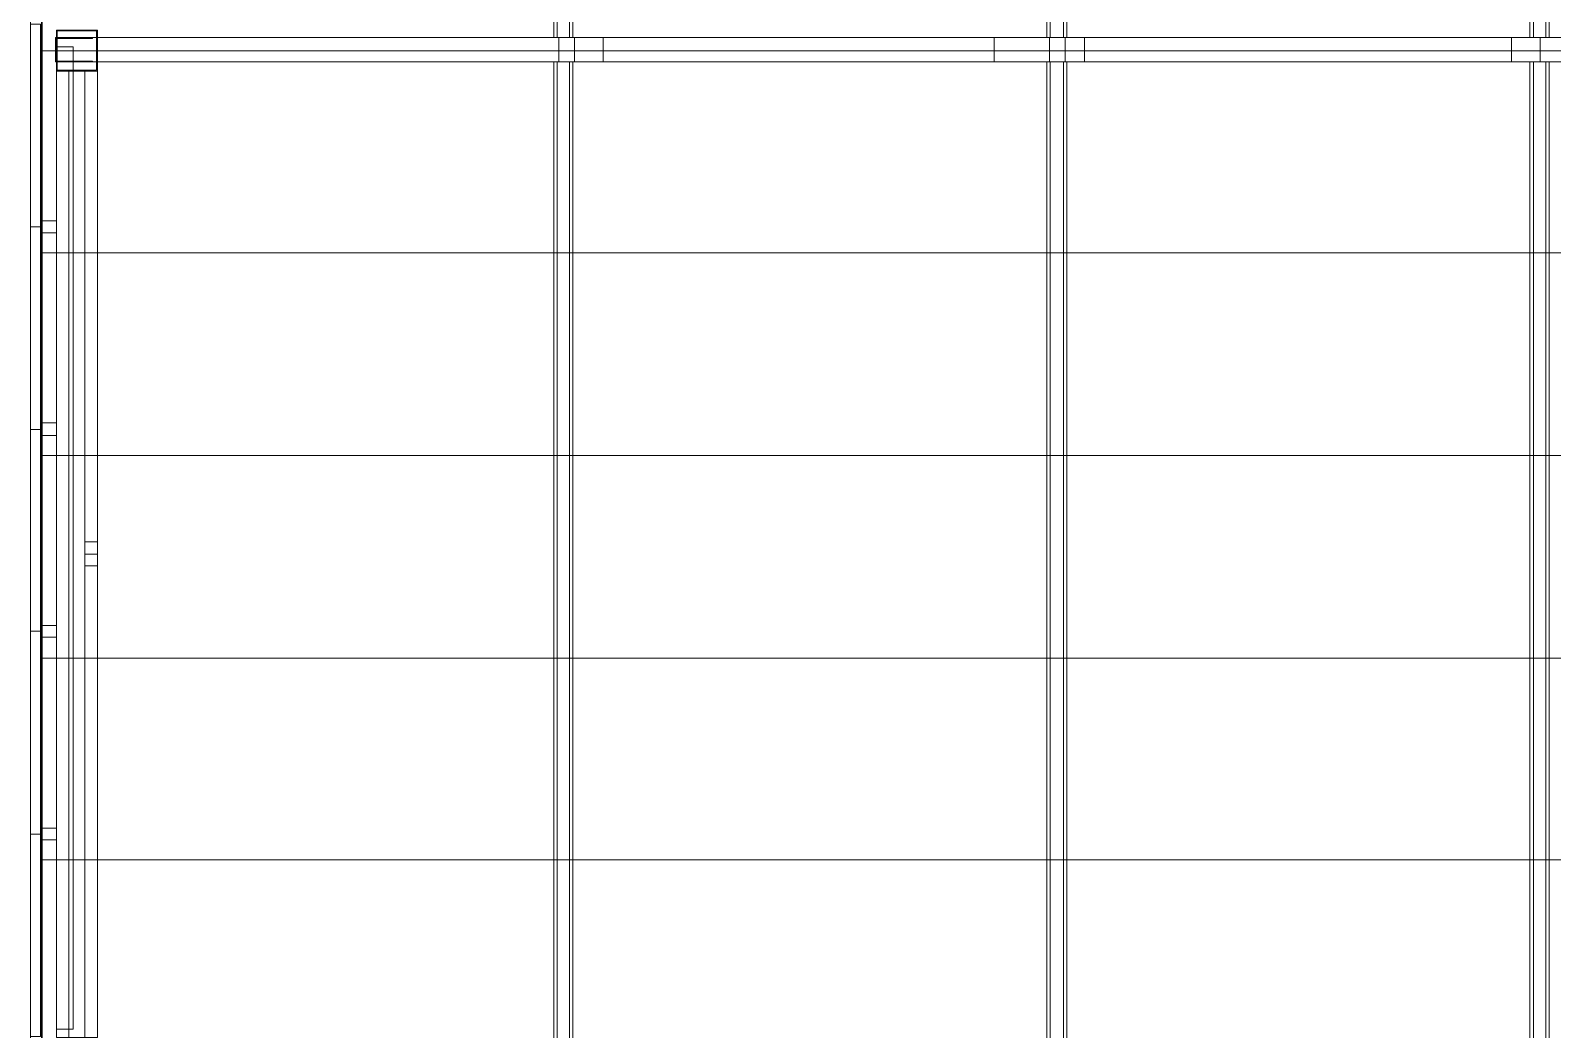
# Model space of a CAD drawing. Header units: centimetres. Extents: x 2816 to 28192, y 2553 to 18332.
# Drawn here: x 6725 to 8636, y 9210 to 10464 of the extents above; entities that cross this region are included whole.
import ezdxf

# ---------------------------------------------------------------- set-up
doc = ezdxf.new("R2010")
doc.units = ezdxf.units.CM
for name, color, linetype in [('PDF_Kaprijatat', 7, 'Continuous'), ('PDF_Paneli', 30, 'Continuous'), ('PDF_Shtyllat e Paneleve', 7, 'Continuous'), ('PDF_Themeli', 7, 'Continuous'), ('PDF_Trajet', 7, 'Continuous')]:
    doc.layers.add(name, color=color, linetype=linetype)
doc.layers.add('PDF_Panel Kulmii', color=7, linetype='Continuous', true_color=0xfafafa)
doc.layers.add('PDF_Shtyllat', color=7, linetype='Continuous', true_color=0xfafafa)

msp = doc.modelspace()

# ---------------------------------------------------------------- linework, layer by layer
at = {"layer": 'PDF_Kaprijatat', "lineweight": 0}
for points in [[(7382.2, 11688), (7386.4, 11688), (7386.4, 10455.1), (7382.2, 10455.1)], [(7402.2, 11688), (7382.2, 11688), (7382.2, 10455.1), (7402.2, 10455.1)], [(7406.4, 11688), (7402.2, 11688), (7402.2, 10455.1), (7406.4, 10455.1), (7406.4, 11688)], [(8001.3, 11688), (8005.5, 11688), (8005.5, 10455.1), (8001.3, 10455.1)], [(8022.3, 11688), (8001.3, 11688), (8001.3, 10455.1), (8022.3, 10455.1)], [(8026.5, 11688), (8022.3, 11688), (8022.3, 10455.1), (8026.5, 10455.1), (8026.5, 11688)], [(8607.7, 11688), (8612, 11688), (8612, 10455.1), (8607.7, 10455.1)], [(8627.7, 11688), (8607.7, 11688), (8607.7, 10455.1), (8627.7, 10455.1)], [(8631.9, 11688), (8627.7, 11688), (8627.7, 10455.1), (8631.9, 10455.1), (8631.9, 11688)], [(6803.1, 10424.6), (6803.1, 10425.6), (6756.8, 10425.6), (6756.8, 10454), (6803.1, 10454), (6803.1, 10455.1)], [(6756.8, 10424.6), (6756.8, 10455.1)], [(9246.8, 10455.1), (11735.7, 10455.1), (6756.8, 10455.1), (9246.8, 10455.1)], [(6756.8, 10455.1), (6756.8, 10424.6)], [(6756.8, 10455.1), (6756.8, 10455.1)], [(6756.8, 10455.1), (6756.8, 10455.1)], [(6756.8, 10454), (6802, 10454), (6803.1, 10454)], [(6756.8, 10454), (6756.8, 10454)], [(6802, 10454), (6802, 10455.1), (6803.1, 10455.1)], [(6803.1, 10455.1), (7388.5, 10455.1), (6802, 10455.1)], [(6802, 10455.1), (6802, 10455.1)], [(6802, 10454), (6802, 10454)], [(6803.1, 10455.1), (6803.1, 10455.1)], [(6803.1, 10454), (6803.1, 10454)], [(7382.2, 10455.1), (7382.2, 10455.1)], [(7386.4, 10455.1), (7406.4, 10455.1)], [(7386.4, 10455.1), (7386.4, 10455.1)], [(7388.5, 10455.1), (7388.5, 10424.6)], [(7388.5, 10455.1), (7388.5, 10424.6)], [(7388.5, 10455.1), (7388.5, 10455.1)], [(7402.2, 10455.1), (7402.2, 10455.1)], [(7406.4, 10455.1), (7406.4, 10455.1)], [(7408.5, 10455.1), (7935.1, 10455.1)], [(7408.5, 10424.6), (7408.5, 10455.1), (7408.5, 10424.6)], [(7408.5, 10455.1), (7408.5, 10455.1)], [(7935.1, 10455.1), (7408.5, 10455.1)], [(7408.5, 10455.1), (7408.5, 10455.1)], [(7408.5, 10455.1), (7408.5, 10455.1)], [(7444.2, 10455.1), (7444.2, 10424.6)], [(7444.2, 10455.1), (8004.4, 10455.1), (8004.4, 10424.6), (7444.2, 10424.6)], [(7444.2, 10455.1), (8004.4, 10455.1)], [(7444.2, 10455.1), (7444.2, 10455.1)], [(7935.1, 10455.1), (7935.1, 10424.6)], [(7935.1, 10455.1), (7935.1, 10455.1)], [(8001.3, 10455.1), (8001.3, 10455.1)], [(8004.4, 10424.6), (8004.4, 10455.1)], [(8004.4, 10455.1), (8004.4, 10455.1)], [(8005.5, 10455.1), (8026.5, 10455.1)], [(8005.5, 10455.1), (8005.5, 10455.1)], [(8022.3, 10455.1), (8022.3, 10455.1)], [(8584.6, 10455.1), (8024.4, 10455.1)], [(8024.4, 10455.1), (8024.4, 10424.6)], [(8024.4, 10455.1), (8024.4, 10424.6)], [(8024.4, 10455.1), (8584.6, 10455.1)], [(8024.4, 10455.1), (8024.4, 10455.1)], [(8024.4, 10455.1), (8024.4, 10455.1)], [(8026.5, 10455.1), (8026.5, 10455.1)], [(8620.4, 10424.6), (8620.4, 10455.1), (8048.6, 10455.1)], [(8048.6, 10424.6), (8048.6, 10455.1)], [(8620.4, 10455.1), (8048.6, 10455.1)], [(8048.6, 10455.1), (8048.6, 10455.1)], [(8584.6, 10424.6), (8584.6, 10455.1)], [(8584.6, 10455.1), (8584.6, 10455.1)], [(8607.7, 10455.1), (8607.7, 10455.1)], [(8612, 10455.1), (8631.9, 10455.1)], [(8612, 10455.1), (8612, 10455.1)], [(8620.4, 10455.1), (8620.4, 10455.1)], [(8620.4, 10455.1), (8620.4, 10424.6)], [(8620.4, 10455.1), (8620.4, 10455.1)], [(8620.4, 10455.1), (8620.4, 10455.1)], [(8627.7, 10455.1), (8627.7, 10455.1)], [(8631.9, 10455.1), (8631.9, 10455.1)], [(6778.9, 10443.5), (6757.9, 10443.5)], [(6757.9, 9210.6), (6778.9, 9210.6), (6778.9, 10443.5), (6757.9, 10443.5)], [(6757.9, 9210.6), (6757.9, 10443.5), (6757.9, 9210.6)], [(6757.9, 10443.5), (6757.9, 10443.5)], [(6757.9, 10443.5), (6757.9, 10443.5)], [(6778.9, 9210.6), (6778.9, 10443.5)], [(6778.9, 10443.5), (6778.9, 10443.5)], [(6778.9, 10443.5), (6778.9, 10443.5)], [(6802, 10425.6), (6756.8, 10425.6)], [(6756.8, 10425.6), (6756.8, 10425.6)], [(9246.8, 10424.6), (6756.8, 10424.6), (11735.7, 10424.6), (9246.8, 10424.6)], [(6756.8, 10424.6), (6756.8, 10424.6)], [(6756.8, 10424.6), (6756.8, 10424.6)], [(6803.1, 10424.6), (6802, 10424.6), (6802, 10425.6), (6803.1, 10425.6)], [(6802, 10425.6), (6802, 10425.6)], [(6802, 10424.6), (7388.5, 10424.6), (6803.1, 10424.6)], [(6802, 10424.6), (6802, 10424.6)], [(6803.1, 10425.6), (6803.1, 10425.6)], [(6803.1, 10424.6), (6803.1, 10424.6)], [(7382.2, 10424.6), (7386.4, 10424.6), (7386.4, 9191.7)], [(7402.2, 10424.6), (7382.2, 10424.6), (7382.2, 9191.7)], [(7382.2, 10424.6), (7382.2, 10424.6)], [(7386.4, 10424.6), (7406.4, 10424.6)], [(7386.4, 10424.6), (7386.4, 10424.6)], [(7388.5, 10424.6), (7388.5, 10424.6)], [(7388.5, 10424.6), (7388.5, 10424.6)], [(7388.5, 10424.6), (7388.5, 10424.6)], [(7402.2, 9191.7), (7406.4, 9191.7), (7406.4, 10424.6), (7402.2, 10424.6), (7402.2, 9191.7)], [(7402.2, 10424.6), (7402.2, 10424.6)], [(7406.4, 10424.6), (7406.4, 10424.6)], [(7408.5, 10424.6), (7935.1, 10424.6)], [(7408.5, 10424.6), (7935.1, 10424.6)], [(7408.5, 10424.6), (7408.5, 10424.6)], [(7408.5, 10424.6), (7408.5, 10424.6)], [(7444.2, 10424.6), (8004.4, 10424.6)], [(7444.2, 10424.6), (7444.2, 10424.6)], [(7935.1, 10424.6), (7935.1, 10424.6)], [(8001.3, 10424.6), (8005.5, 10424.6), (8005.5, 9191.7)], [(8022.3, 10424.6), (8001.3, 10424.6), (8001.3, 9191.7)], [(8001.3, 10424.6), (8001.3, 10424.6)], [(8004.4, 10424.6), (8004.4, 10424.6)], [(8004.4, 10424.6), (8004.4, 10424.6)], [(8005.5, 10424.6), (8026.5, 10424.6)], [(8005.5, 10424.6), (8005.5, 10424.6)], [(8022.3, 9191.7), (8026.5, 9191.7), (8026.5, 10424.6), (8022.3, 10424.6), (8022.3, 9191.7)], [(8022.3, 10424.6), (8022.3, 10424.6)], [(8024.4, 10424.6), (8584.6, 10424.6), (8024.4, 10424.6)], [(8024.4, 10424.6), (8024.4, 10424.6)], [(8024.4, 10424.6), (8024.4, 10424.6)], [(8026.5, 10424.6), (8026.5, 10424.6)], [(8620.4, 10424.6), (8048.6, 10424.6), (8620.4, 10424.6)], [(8048.6, 10424.6), (8048.6, 10424.6)], [(8584.6, 10424.6), (8584.6, 10424.6)], [(8607.7, 10424.6), (8612, 10424.6), (8612, 9191.7)], [(8627.7, 10424.6), (8607.7, 10424.6), (8607.7, 9191.7)], [(8607.7, 10424.6), (8607.7, 10424.6)], [(8612, 10424.6), (8631.9, 10424.6)], [(8612, 10424.6), (8612, 10424.6)], [(8620.4, 10424.6), (8620.4, 10424.6)], [(8620.4, 10424.6), (8620.4, 10424.6)], [(8627.7, 9191.7), (8631.9, 9191.7), (8631.9, 10424.6), (8627.7, 10424.6), (8627.7, 9191.7)], [(8627.7, 10424.6), (8627.7, 10424.6)], [(8631.9, 10424.6), (8631.9, 10424.6)], [(6778.9, 9210.6), (6757.9, 9210.6)], [(6757.9, 9210.6), (6757.9, 9210.6)], [(6757.9, 9210.6), (6757.9, 9210.6)], [(6778.9, 9210.6), (6778.9, 9210.6)], [(6778.9, 9210.6), (6778.9, 9210.6)]]:
    msp.add_lwpolyline(points, dxfattribs=at)
at = {"layer": 'PDF_Panel Kulmii', "lineweight": 0}
for points in [[(6739, 10692.6), (6739, 10438.3)], [(6740, 10692.6), (6740, 10438.3)], [(6740, 10438.3), (9246.8, 10438.3), (9245.7, 10438.3), (6739, 10438.3), (6740, 10438.3)], [(6739, 10438.3), (6739, 10438.3)], [(6739, 10438.3), (6739, 10185)], [(9246.8, 10438.3), (6740, 10438.3), (6739, 10438.3), (9245.7, 10438.3)], [(6739, 10438.3), (6739, 10438.3)], [(6740, 10438.3), (6740, 10438.3)], [(6740, 10438.3), (6740, 10185)], [(6740, 10438.3), (6740, 10438.3)], [(6740, 10185), (9246.8, 10185), (9245.7, 10185), (6739, 10185), (6740, 10185)], [(6739, 10185), (6739, 10185)], [(6739, 10185), (6739, 9930.6)], [(9246.8, 10185), (6740, 10185), (6739, 10185), (9245.7, 10185)], [(6739, 10185), (6739, 10185)], [(6740, 10185), (6740, 10185)], [(6740, 10185), (6740, 9930.6)], [(6740, 10185), (6740, 10185)], [(6740, 9930.6), (9246.8, 9930.6), (9245.7, 9930.6), (6739, 9930.6), (6740, 9930.6)], [(6739, 9930.6), (6739, 9930.6)], [(6739, 9930.6), (6739, 9676.2)], [(9246.8, 9930.6), (6740, 9930.6), (6739, 9930.6), (9245.7, 9930.6)], [(6739, 9930.6), (6739, 9930.6)], [(6740, 9930.6), (6740, 9930.6)], [(6740, 9930.6), (6740, 9676.2)], [(6740, 9930.6), (6740, 9930.6)], [(6740, 9676.2), (9246.8, 9676.2), (9245.7, 9676.2), (6739, 9676.2), (6740, 9676.2)], [(6739, 9676.2), (6739, 9676.2)], [(6739, 9676.2), (6739, 9422.9)], [(9246.8, 9676.2), (6740, 9676.2), (6739, 9676.2), (9245.7, 9676.2)], [(6739, 9676.2), (6739, 9676.2)], [(6740, 9676.2), (6740, 9676.2)], [(6740, 9676.2), (6740, 9422.9)], [(6740, 9676.2), (6740, 9676.2)], [(6740, 9422.9), (9246.8, 9422.9), (9245.7, 9422.9), (6739, 9422.9), (6740, 9422.9)], [(6739, 9422.9), (6739, 9422.9)], [(6739, 9422.9), (6739, 9168.6)], [(9246.8, 9422.9), (6740, 9422.9), (6739, 9422.9), (9245.7, 9422.9)], [(6739, 9422.9), (6739, 9422.9)], [(6740, 9422.9), (6740, 9422.9)], [(6740, 9422.9), (6740, 9168.6)], [(6740, 9422.9), (6740, 9422.9)]]:
    msp.add_lwpolyline(points, dxfattribs=at)
at = {"layer": 'PDF_Paneli', "lineweight": 0}
for points in [[(6725.3, 10471.9), (6737.9, 10471.9), (6737.9, 10217.5), (6725.3, 10217.5), (6725.3, 10471.9), (6725.3, 10217.5)], [(6725.3, 10471.9), (6737.9, 10471.9), (6737.9, 10217.5), (6725.3, 10217.5)], [(6725.3, 10217.5), (6725.3, 10217.5)], [(6725.3, 10217.5), (6737.9, 10217.5), (6737.9, 9963.2), (6725.3, 9963.2), (6725.3, 10217.5), (6725.3, 9963.2)], [(6725.3, 10217.5), (6737.9, 10217.5), (6737.9, 9963.2), (6725.3, 9963.2)], [(6725.3, 10217.5), (6725.3, 10217.5)], [(6737.9, 10217.5), (6737.9, 10217.5)], [(6737.9, 10217.5), (6737.9, 10217.5)], [(6737.9, 10217.5), (6737.9, 10217.5)], [(6725.3, 9963.2), (6725.3, 9963.2)], [(6725.3, 9963.2), (6737.9, 9963.2), (6737.9, 9709.9), (6725.3, 9709.9), (6725.3, 9963.2), (6725.3, 9709.9)], [(6725.3, 9963.2), (6737.9, 9963.2), (6737.9, 9709.9), (6725.3, 9709.9)], [(6725.3, 9963.2), (6725.3, 9963.2)], [(6737.9, 9963.2), (6737.9, 9963.2)], [(6737.9, 9963.2), (6737.9, 9963.2)], [(6737.9, 9963.2), (6737.9, 9963.2)], [(6725.3, 9709.9), (6725.3, 9709.9)], [(6725.3, 9709.9), (6737.9, 9709.9), (6737.9, 9455.5), (6725.3, 9455.5), (6725.3, 9709.9), (6725.3, 9455.5)], [(6725.3, 9709.9), (6737.9, 9709.9), (6737.9, 9455.5), (6725.3, 9455.5)], [(6725.3, 9709.9), (6725.3, 9709.9)], [(6737.9, 9709.9), (6737.9, 9709.9)], [(6737.9, 9709.9), (6737.9, 9709.9)], [(6737.9, 9709.9), (6737.9, 9709.9)], [(6725.3, 9455.5), (6725.3, 9455.5)], [(6725.3, 9455.5), (6737.9, 9455.5), (6737.9, 9201.2), (6725.3, 9201.2), (6725.3, 9455.5), (6725.3, 9201.2)], [(6725.3, 9455.5), (6737.9, 9455.5), (6737.9, 9201.2), (6725.3, 9201.2)], [(6725.3, 9455.5), (6725.3, 9455.5)], [(6737.9, 9455.5), (6737.9, 9455.5)], [(6737.9, 9455.5), (6737.9, 9455.5)], [(6737.9, 9455.5), (6737.9, 9455.5)]]:
    msp.add_lwpolyline(points, dxfattribs=at)
at = {"layer": 'PDF_Shtyllat', "lineweight": 0}
for points in [[(6757.9, 10413), (6809.4, 10413), (6757.9, 10413), (6757.9, 10464.5)], [(6757.9, 10413), (6757.9, 10464.5), (6809.4, 10464.5)], [(6757.9, 10464.5), (6809.4, 10464.5), (6809.4, 10413)], [(6758.9, 10463.5), (6758.9, 10463.5)], [(6808.3, 10414.1), (6758.9, 10414.1), (6758.9, 10463.5), (6808.3, 10463.5), (6808.3, 10414.1), (6758.9, 10414.1)], [(6808.3, 10414.1), (6808.3, 10463.5), (6758.9, 10463.5), (6758.9, 10414.1)], [(6758.9, 10463.5), (6758.9, 10463.5)], [(6808.3, 10463.5), (6808.3, 10463.5)], [(6808.3, 10463.5), (6808.3, 10463.5)], [(6808.3, 10463.5), (6808.3, 10463.5)], [(6809.4, 10464.5), (6809.4, 10413)], [(6758.9, 10414.1), (6758.9, 10414.1)], [(6758.9, 10414.1), (6758.9, 10414.1)], [(6808.3, 10414.1), (6808.3, 10414.1)], [(6808.3, 10414.1), (6808.3, 10414.1)], [(6757.9, 10413), (6757.9, 10413)], [(6757.9, 10413), (6757.9, 10413)], [(6809.4, 10413), (6809.4, 10413)]]:
    msp.add_lwpolyline(points, dxfattribs=at)
at = {"layer": 'PDF_Shtyllat e Paneleve', "lineweight": 0}
for points in [[(6737.9, 10224.9), (6737.9, 10210.2), (6737.9, 10224.9), (6757.9, 10224.9)], [(6737.9, 10224.9), (6757.9, 10224.9), (6757.9, 10210.2)], [(6757.9, 10224.9), (6757.9, 10210.2), (6737.9, 10210.2)], [(6737.9, 10224.9), (6737.9, 10224.9)], [(6737.9, 10224.9), (6737.9, 10224.9)], [(6757.9, 10224.9), (6757.9, 10224.9)], [(6757.9, 10210.2), (6737.9, 10210.2)], [(6737.9, 10210.2), (6737.9, 10210.2)], [(6757.9, 10210.2), (6757.9, 10210.2)], [(6737.9, 9971.6), (6737.9, 9955.8), (6737.9, 9971.6), (6757.9, 9971.6)], [(6737.9, 9971.6), (6757.9, 9971.6), (6757.9, 9955.8)], [(6757.9, 9971.6), (6757.9, 9955.8), (6737.9, 9955.8)], [(6737.9, 9971.6), (6737.9, 9971.6)], [(6737.9, 9971.6), (6737.9, 9971.6)], [(6757.9, 9955.8), (6737.9, 9955.8)], [(6737.9, 9955.8), (6737.9, 9955.8)], [(6757.9, 9971.6), (6757.9, 9971.6)], [(6757.9, 9955.8), (6757.9, 9955.8)], [(6737.9, 9717.2), (6737.9, 9702.5), (6737.9, 9717.2), (6757.9, 9717.2)], [(6737.9, 9717.2), (6757.9, 9717.2), (6757.9, 9702.5)], [(6757.9, 9717.2), (6757.9, 9702.5), (6737.9, 9702.5)], [(6737.9, 9717.2), (6737.9, 9717.2)], [(6737.9, 9717.2), (6737.9, 9717.2)], [(6757.9, 9717.2), (6757.9, 9717.2)], [(6757.9, 9702.5), (6737.9, 9702.5)], [(6737.9, 9702.5), (6737.9, 9702.5)], [(6757.9, 9702.5), (6757.9, 9702.5)], [(6737.9, 9462.9), (6737.9, 9448.2), (6737.9, 9462.9), (6757.9, 9462.9)], [(6737.9, 9462.9), (6757.9, 9462.9), (6757.9, 9448.2)], [(6757.9, 9462.9), (6757.9, 9448.2), (6737.9, 9448.2)], [(6737.9, 9462.9), (6737.9, 9462.9)], [(6737.9, 9462.9), (6737.9, 9462.9)], [(6757.9, 9462.9), (6757.9, 9462.9)], [(6757.9, 9448.2), (6737.9, 9448.2)], [(6737.9, 9448.2), (6737.9, 9448.2)], [(6757.9, 9448.2), (6757.9, 9448.2)]]:
    msp.add_lwpolyline(points, dxfattribs=at)
at = {"layer": 'PDF_Themeli', "lineweight": 0}
msp.add_lwpolyline([(11769.4, 15551.7), (6725.3, 15551.7), (6725.3, 5325.9), (6725.3, 15551.7)], dxfattribs=at)
at = {"layer": 'PDF_Trajet', "lineweight": 0}
for points in [[(6809.4, 10413), (6757.9, 10413), (6757.9, 9200.1), (6809.4, 9200.1), (6809.4, 10413), (6809.4, 9200.1)], [(6809.4, 10413), (6757.9, 10413), (6757.9, 9200.1), (6809.4, 9200.1)], [(6757.9, 10413), (6757.9, 10413)], [(6757.9, 10413), (6757.9, 10413)], [(6757.9, 10413), (6773.6, 10413), (6773.6, 9200.1), (6757.9, 9200.1), (6757.9, 10413), (6757.9, 9200.1)], [(6757.9, 10413), (6773.6, 10413), (6773.6, 9200.1), (6757.9, 9200.1)], [(6757.9, 10413), (6757.9, 10413)], [(6773.6, 10413), (6773.6, 10413)], [(6773.6, 10413), (6773.6, 10413)], [(6809.4, 10413), (6793.6, 10413), (6809.4, 10413)], [(6793.6, 10413), (6793.6, 10413)], [(6793.6, 9822.3), (6793.6, 10413), (6793.6, 9806.6), (6793.6, 9200.1), (6793.6, 9791.9), (6793.6, 9200.1), (6793.6, 9806.6), (6793.6, 10413), (6793.6, 9822.3)], [(6793.6, 10413), (6809.4, 10413), (6793.6, 10413)], [(6793.6, 10413), (6793.6, 10413)], [(6793.6, 10413), (6793.6, 10413)], [(6793.6, 10413), (6793.6, 10413)], [(6809.4, 10413), (6809.4, 10413)], [(6809.4, 9806.6), (6809.4, 9200.1), (6809.4, 9791.9), (6809.4, 9200.1), (6809.4, 9806.6), (6809.4, 10413), (6809.4, 9822.3), (6809.4, 10413), (6809.4, 9806.6)], [(6809.4, 10413), (6809.4, 10413)], [(6809.4, 10413), (6809.4, 10413)], [(6809.4, 10413), (6809.4, 10413)], [(6809.4, 10413), (6809.4, 10413)], [(6793.6, 9822.3), (6809.4, 9822.3)], [(6793.6, 9822.3), (6793.6, 9822.3)], [(6809.4, 9822.3), (6809.4, 9822.3)], [(6809.4, 9806.6), (6793.6, 9806.6)], [(6809.4, 9806.6), (6793.6, 9806.6)], [(6793.6, 9806.6), (6793.6, 9806.6)], [(6793.6, 9806.6), (6793.6, 9806.6)], [(6809.4, 9806.6), (6809.4, 9806.6)], [(6809.4, 9806.6), (6809.4, 9806.6)], [(6793.6, 9791.9), (6809.4, 9791.9)], [(6793.6, 9791.9), (6793.6, 9791.9)], [(6809.4, 9791.9), (6809.4, 9791.9)]]:
    msp.add_lwpolyline(points, dxfattribs=at)

doc.saveas('drawing.dxf')
